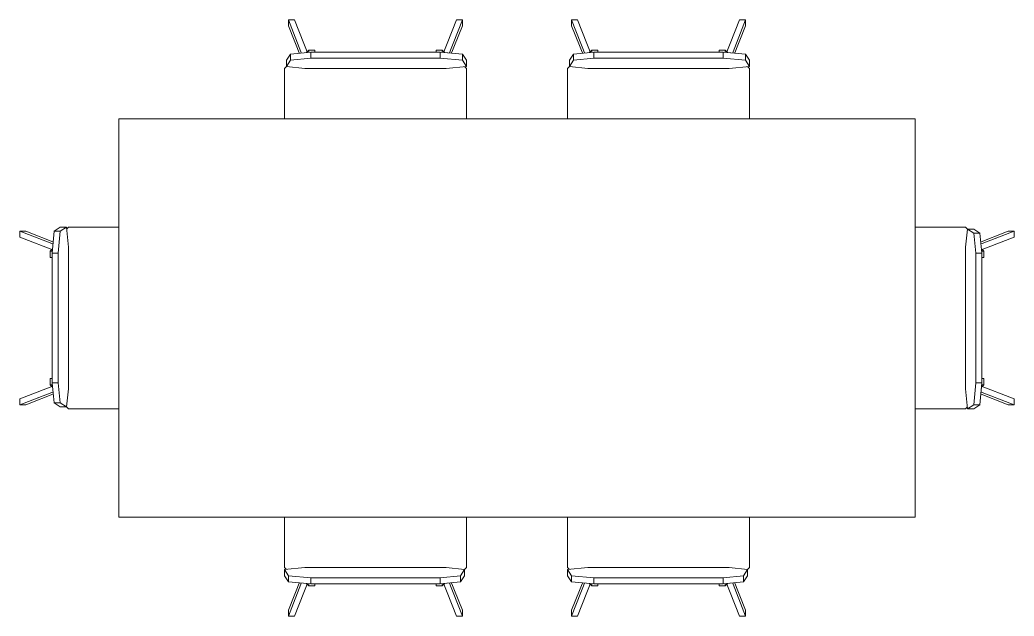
# Model space of a CAD drawing. Header units: millimetres. Extents: x 4596 to 61096, y -48367 to -4834.
# Drawn here: x 14754 to 17252, y -38090 to -36592 of the extents above; entities that cross this region are included whole.
import ezdxf

# ---------------------------------------------------------------- set-up
doc = ezdxf.new("R2010")
doc.units = ezdxf.units.MM
doc.header["$LTSCALE"] = 50
doc.layers.add('pio-Table and Chairs', color=7, linetype='Continuous', lineweight=5)

# ---------------------------------------------------------------- blocks, each defined once
blk = doc.blocks.new('Group-8')
at = {"color": 255, "linetype": 'Continuous', "lineweight": 5, "transparency": 33554687}
for points in [[(187.96, 657.48), (172.72, 657.48), (137.16, 748.92), (152.4, 748.92)], [(523.24, 657.48), (538.48, 657.48), (574.04, 748.92), (558.8, 748.92)]]:
    blk.add_wipeout(points, dxfattribs=at).dxf.layer = 'pio-Table and Chairs'
at = {"layer": 'pio-Table and Chairs', "color": 7, "linetype": 'Continuous', "lineweight": 5, "transparency": 33554687, "flags": 128}
for points in [[(187.96, 657.48), (172.72, 657.48), (137.16, 748.92), (152.4, 748.92)], [(523.24, 657.48), (538.48, 657.48), (574.04, 748.92), (558.8, 748.92)]]:
    blk.add_lwpolyline(points, close=True, dxfattribs=at)
at = {"color": 255, "linetype": 'Continuous', "lineweight": 5, "transparency": 33554687}
for points in [[(172.72, 657.48), (137.16, 748.92), (137.16, 733.68), (167.64, 657.48)], [(538.48, 657.48), (574.04, 748.92), (574.04, 733.68), (543.56, 657.48)]]:
    blk.add_wipeout(points, dxfattribs=at).dxf.layer = 'pio-Table and Chairs'
at = {"layer": 'pio-Table and Chairs', "color": 7, "linetype": 'Continuous', "lineweight": 5, "transparency": 33554687, "flags": 128}
for points in [[(172.72, 657.48), (137.16, 748.92), (137.16, 733.68), (167.64, 657.48)], [(538.48, 657.48), (574.04, 748.92), (574.04, 733.68), (543.56, 657.48)]]:
    blk.add_lwpolyline(points, close=True, dxfattribs=at)
at = {"color": 255, "linetype": 'Continuous', "lineweight": 5, "transparency": 33554687}
blk.add_wipeout([(584.2, 276.48), (553.72, 246), (157.48, 246), (127, 276.48), (127, 627), (157.48, 657.48), (553.72, 657.48), (584.2, 627)], dxfattribs=at).dxf.layer = 'pio-Table and Chairs'
at = {"layer": 'pio-Table and Chairs', "color": 7, "linetype": 'Continuous', "lineweight": 5, "transparency": 33554687, "flags": 128}
blk.add_lwpolyline([(584.2, 276.48), (553.72, 246), (157.48, 246), (127, 276.48), (127, 627), (157.48, 657.48), (553.72, 657.48), (584.2, 627)], close=True, dxfattribs=at)
at = {"color": 255, "linetype": 'Continuous', "lineweight": 5, "transparency": 33554687}
for points in [[(203.2, 657.48), (187.96, 657.48), (187.96, 672.72), (203.2, 672.72)], [(508, 657.48), (523.24, 657.48), (523.24, 672.72), (508, 672.72)]]:
    blk.add_wipeout(points, dxfattribs=at).dxf.layer = 'pio-Table and Chairs'
at = {"layer": 'pio-Table and Chairs', "color": 7, "linetype": 'Continuous', "lineweight": 5, "transparency": 33554687, "flags": 128}
for points in [[(203.2, 657.48), (187.96, 657.48), (187.96, 672.72), (203.2, 672.72)], [(508, 657.48), (523.24, 657.48), (523.24, 672.72), (508, 672.72)]]:
    blk.add_lwpolyline(points, close=True, dxfattribs=at)
at = {"color": 255, "linetype": 'Continuous', "lineweight": 5, "transparency": 33554687}
for points in [[(187.96, 657.48), (187.96, 672.72), (172.72, 657.48)], [(523.24, 657.48), (523.24, 672.72), (538.48, 657.48)]]:
    blk.add_wipeout(points, dxfattribs=at).dxf.layer = 'pio-Table and Chairs'
at = {"layer": 'pio-Table and Chairs', "color": 7, "linetype": 'Continuous', "lineweight": 5, "transparency": 33554687, "flags": 128}
for points in [[(187.96, 657.48), (187.96, 672.72), (172.72, 657.48)], [(523.24, 657.48), (523.24, 672.72), (538.48, 657.48)]]:
    blk.add_lwpolyline(points, close=True, dxfattribs=at)
at = {"color": 255, "linetype": 'Continuous', "lineweight": 5, "transparency": 33554687}
blk.add_wipeout([(132.08, 632.08), (177.8, 627), (533.4, 627), (584.2, 632.08), (574.04, 647.32), (518.16, 652.4), (193.04, 652.4), (142.24, 647.32)], dxfattribs=at).dxf.layer = 'pio-Table and Chairs'
at = {"layer": 'pio-Table and Chairs', "color": 7, "linetype": 'Continuous', "lineweight": 5, "transparency": 33554687, "flags": 128}
blk.add_lwpolyline([(132.08, 632.08), (177.8, 627), (533.4, 627), (584.2, 632.08), (574.04, 647.32), (518.16, 652.4), (193.04, 652.4), (142.24, 647.32)], close=True, dxfattribs=at)
at = {"color": 255, "linetype": 'Continuous', "lineweight": 5, "transparency": 33554687}
blk.add_wipeout([(584.2, 632.08), (584.2, 647.32), (574.04, 662.56), (574.04, 647.32)], dxfattribs=at).dxf.layer = 'pio-Table and Chairs'
at = {"layer": 'pio-Table and Chairs', "color": 7, "linetype": 'Continuous', "lineweight": 5, "transparency": 33554687, "flags": 128}
blk.add_lwpolyline([(584.2, 632.08), (584.2, 647.32), (574.04, 662.56), (574.04, 647.32)], close=True, dxfattribs=at)
at = {"color": 255, "linetype": 'Continuous', "lineweight": 5, "transparency": 33554687}
blk.add_wipeout([(574.04, 647.32), (574.04, 662.56), (518.16, 667.64), (518.16, 652.4)], dxfattribs=at).dxf.layer = 'pio-Table and Chairs'
at = {"layer": 'pio-Table and Chairs', "color": 7, "linetype": 'Continuous', "lineweight": 5, "transparency": 33554687, "flags": 128}
blk.add_lwpolyline([(574.04, 647.32), (574.04, 662.56), (518.16, 667.64), (518.16, 652.4)], close=True, dxfattribs=at)
at = {"color": 255, "linetype": 'Continuous', "lineweight": 5, "transparency": 33554687}
blk.add_wipeout([(518.16, 652.4), (518.16, 667.64), (193.04, 667.64), (193.04, 652.4)], dxfattribs=at).dxf.layer = 'pio-Table and Chairs'
at = {"layer": 'pio-Table and Chairs', "color": 7, "linetype": 'Continuous', "lineweight": 5, "transparency": 33554687, "flags": 128}
blk.add_lwpolyline([(518.16, 652.4), (518.16, 667.64), (193.04, 667.64), (193.04, 652.4)], close=True, dxfattribs=at)
at = {"color": 255, "linetype": 'Continuous', "lineweight": 5, "transparency": 33554687}
blk.add_wipeout([(193.04, 652.4), (193.04, 667.64), (142.24, 662.56), (142.24, 647.32)], dxfattribs=at).dxf.layer = 'pio-Table and Chairs'
at = {"layer": 'pio-Table and Chairs', "color": 7, "linetype": 'Continuous', "lineweight": 5, "transparency": 33554687, "flags": 128}
blk.add_lwpolyline([(193.04, 652.4), (193.04, 667.64), (142.24, 662.56), (142.24, 647.32)], close=True, dxfattribs=at)
at = {"color": 255, "linetype": 'Continuous', "lineweight": 5, "transparency": 33554687}
blk.add_wipeout([(142.24, 647.32), (142.24, 662.56), (132.08, 647.32), (132.08, 632.08)], dxfattribs=at).dxf.layer = 'pio-Table and Chairs'
at = {"layer": 'pio-Table and Chairs', "color": 7, "linetype": 'Continuous', "lineweight": 5, "transparency": 33554687, "flags": 128}
blk.add_lwpolyline([(142.24, 647.32), (142.24, 662.56), (132.08, 647.32), (132.08, 632.08)], close=True, dxfattribs=at)
blk = doc.blocks.new('Group-9')
at = {"color": 255, "linetype": 'Continuous', "lineweight": 5, "transparency": 33554687}
for points in [[(187.96, -657.48), (172.72, -657.48), (137.16, -748.92), (152.4, -748.92)], [(523.24, -657.48), (538.48, -657.48), (574.04, -748.92), (558.8, -748.92)]]:
    blk.add_wipeout(points, dxfattribs=at).dxf.layer = 'pio-Table and Chairs'
at = {"layer": 'pio-Table and Chairs', "color": 7, "linetype": 'Continuous', "lineweight": 5, "transparency": 33554687, "flags": 128}
for points in [[(187.96, -657.48), (172.72, -657.48), (137.16, -748.92), (152.4, -748.92)], [(523.24, -657.48), (538.48, -657.48), (574.04, -748.92), (558.8, -748.92)]]:
    blk.add_lwpolyline(points, close=True, dxfattribs=at)
at = {"color": 255, "linetype": 'Continuous', "lineweight": 5, "transparency": 33554687}
for points in [[(172.72, -657.48), (137.16, -748.92), (137.16, -733.68), (167.64, -657.48)], [(538.48, -657.48), (574.04, -748.92), (574.04, -733.68), (543.56, -657.48)]]:
    blk.add_wipeout(points, dxfattribs=at).dxf.layer = 'pio-Table and Chairs'
at = {"layer": 'pio-Table and Chairs', "color": 7, "linetype": 'Continuous', "lineweight": 5, "transparency": 33554687, "flags": 128}
for points in [[(172.72, -657.48), (137.16, -748.92), (137.16, -733.68), (167.64, -657.48)], [(538.48, -657.48), (574.04, -748.92), (574.04, -733.68), (543.56, -657.48)]]:
    blk.add_lwpolyline(points, close=True, dxfattribs=at)
at = {"color": 255, "linetype": 'Continuous', "lineweight": 5, "transparency": 33554687}
blk.add_wipeout([(127, -276.48), (157.48, -246), (553.72, -246), (584.2, -276.48), (584.2, -627), (553.72, -657.48), (157.48, -657.48), (127, -627)], dxfattribs=at).dxf.layer = 'pio-Table and Chairs'
at = {"layer": 'pio-Table and Chairs', "color": 7, "linetype": 'Continuous', "lineweight": 5, "transparency": 33554687, "flags": 128}
blk.add_lwpolyline([(127, -276.48), (157.48, -246), (553.72, -246), (584.2, -276.48), (584.2, -627), (553.72, -657.48), (157.48, -657.48), (127, -627)], close=True, dxfattribs=at)
at = {"color": 255, "linetype": 'Continuous', "lineweight": 5, "transparency": 33554687}
for points in [[(203.2, -657.48), (187.96, -657.48), (187.96, -672.72), (203.2, -672.72)], [(508, -657.48), (523.24, -657.48), (523.24, -672.72), (508, -672.72)]]:
    blk.add_wipeout(points, dxfattribs=at).dxf.layer = 'pio-Table and Chairs'
at = {"layer": 'pio-Table and Chairs', "color": 7, "linetype": 'Continuous', "lineweight": 5, "transparency": 33554687, "flags": 128}
for points in [[(203.2, -657.48), (187.96, -657.48), (187.96, -672.72), (203.2, -672.72)], [(508, -657.48), (523.24, -657.48), (523.24, -672.72), (508, -672.72)]]:
    blk.add_lwpolyline(points, close=True, dxfattribs=at)
at = {"color": 255, "linetype": 'Continuous', "lineweight": 5, "transparency": 33554687}
for points in [[(187.96, -657.48), (187.96, -672.72), (172.72, -657.48)], [(523.24, -657.48), (523.24, -672.72), (538.48, -657.48)]]:
    blk.add_wipeout(points, dxfattribs=at).dxf.layer = 'pio-Table and Chairs'
at = {"layer": 'pio-Table and Chairs', "color": 7, "linetype": 'Continuous', "lineweight": 5, "transparency": 33554687, "flags": 128}
for points in [[(187.96, -657.48), (187.96, -672.72), (172.72, -657.48)], [(523.24, -657.48), (523.24, -672.72), (538.48, -657.48)]]:
    blk.add_lwpolyline(points, close=True, dxfattribs=at)
at = {"color": 255, "linetype": 'Continuous', "lineweight": 5, "transparency": 33554687}
blk.add_wipeout([(579.12, -632.08), (533.4, -627), (177.8, -627), (127, -632.08), (137.16, -647.32), (193.04, -652.4), (518.16, -652.4), (568.96, -647.32)], dxfattribs=at).dxf.layer = 'pio-Table and Chairs'
at = {"layer": 'pio-Table and Chairs', "color": 7, "linetype": 'Continuous', "lineweight": 5, "transparency": 33554687, "flags": 128}
blk.add_lwpolyline([(579.12, -632.08), (533.4, -627), (177.8, -627), (127, -632.08), (137.16, -647.32), (193.04, -652.4), (518.16, -652.4), (568.96, -647.32)], close=True, dxfattribs=at)
at = {"color": 255, "linetype": 'Continuous', "lineweight": 5, "transparency": 33554687}
blk.add_wipeout([(127, -632.08), (127, -647.32), (137.16, -662.56), (137.16, -647.32)], dxfattribs=at).dxf.layer = 'pio-Table and Chairs'
at = {"layer": 'pio-Table and Chairs', "color": 7, "linetype": 'Continuous', "lineweight": 5, "transparency": 33554687, "flags": 128}
blk.add_lwpolyline([(127, -632.08), (127, -647.32), (137.16, -662.56), (137.16, -647.32)], close=True, dxfattribs=at)
at = {"color": 255, "linetype": 'Continuous', "lineweight": 5, "transparency": 33554687}
blk.add_wipeout([(137.16, -647.32), (137.16, -662.56), (193.04, -667.64), (193.04, -652.4)], dxfattribs=at).dxf.layer = 'pio-Table and Chairs'
at = {"layer": 'pio-Table and Chairs', "color": 7, "linetype": 'Continuous', "lineweight": 5, "transparency": 33554687, "flags": 128}
blk.add_lwpolyline([(137.16, -647.32), (137.16, -662.56), (193.04, -667.64), (193.04, -652.4)], close=True, dxfattribs=at)
at = {"color": 255, "linetype": 'Continuous', "lineweight": 5, "transparency": 33554687}
blk.add_wipeout([(193.04, -652.4), (193.04, -667.64), (518.16, -667.64), (518.16, -652.4)], dxfattribs=at).dxf.layer = 'pio-Table and Chairs'
at = {"layer": 'pio-Table and Chairs', "color": 7, "linetype": 'Continuous', "lineweight": 5, "transparency": 33554687, "flags": 128}
blk.add_lwpolyline([(193.04, -652.4), (193.04, -667.64), (518.16, -667.64), (518.16, -652.4)], close=True, dxfattribs=at)
at = {"color": 255, "linetype": 'Continuous', "lineweight": 5, "transparency": 33554687}
blk.add_wipeout([(518.16, -652.4), (518.16, -667.64), (568.96, -662.56), (568.96, -647.32)], dxfattribs=at).dxf.layer = 'pio-Table and Chairs'
at = {"layer": 'pio-Table and Chairs', "color": 7, "linetype": 'Continuous', "lineweight": 5, "transparency": 33554687, "flags": 128}
blk.add_lwpolyline([(518.16, -652.4), (518.16, -667.64), (568.96, -662.56), (568.96, -647.32)], close=True, dxfattribs=at)
at = {"color": 255, "linetype": 'Continuous', "lineweight": 5, "transparency": 33554687}
blk.add_wipeout([(568.96, -647.32), (568.96, -662.56), (579.12, -647.32), (579.12, -632.08)], dxfattribs=at).dxf.layer = 'pio-Table and Chairs'
at = {"layer": 'pio-Table and Chairs', "color": 7, "linetype": 'Continuous', "lineweight": 5, "transparency": 33554687, "flags": 128}
blk.add_lwpolyline([(568.96, -647.32), (568.96, -662.56), (579.12, -647.32), (579.12, -632.08)], close=True, dxfattribs=at)
blk = doc.blocks.new('Group-10')
at = {"color": 255, "linetype": 'Continuous', "lineweight": 5, "transparency": 33554687}
for points in [[(-523.24, 657.48), (-538.48, 657.48), (-574.04, 748.92), (-558.8, 748.92)], [(-187.96, 657.48), (-172.72, 657.48), (-137.16, 748.92), (-152.4, 748.92)]]:
    blk.add_wipeout(points, dxfattribs=at).dxf.layer = 'pio-Table and Chairs'
at = {"layer": 'pio-Table and Chairs', "color": 7, "linetype": 'Continuous', "lineweight": 5, "transparency": 33554687, "flags": 128}
for points in [[(-523.24, 657.48), (-538.48, 657.48), (-574.04, 748.92), (-558.8, 748.92)], [(-187.96, 657.48), (-172.72, 657.48), (-137.16, 748.92), (-152.4, 748.92)]]:
    blk.add_lwpolyline(points, close=True, dxfattribs=at)
at = {"color": 255, "linetype": 'Continuous', "lineweight": 5, "transparency": 33554687}
for points in [[(-538.48, 657.48), (-574.04, 748.92), (-574.04, 733.68), (-543.56, 657.48)], [(-172.72, 657.48), (-137.16, 748.92), (-137.16, 733.68), (-167.64, 657.48)]]:
    blk.add_wipeout(points, dxfattribs=at).dxf.layer = 'pio-Table and Chairs'
at = {"layer": 'pio-Table and Chairs', "color": 7, "linetype": 'Continuous', "lineweight": 5, "transparency": 33554687, "flags": 128}
for points in [[(-538.48, 657.48), (-574.04, 748.92), (-574.04, 733.68), (-543.56, 657.48)], [(-172.72, 657.48), (-137.16, 748.92), (-137.16, 733.68), (-167.64, 657.48)]]:
    blk.add_lwpolyline(points, close=True, dxfattribs=at)
at = {"color": 255, "linetype": 'Continuous', "lineweight": 5, "transparency": 33554687}
blk.add_wipeout([(-127, 276.48), (-157.48, 246), (-553.72, 246), (-584.2, 276.48), (-584.2, 627), (-553.72, 657.48), (-157.48, 657.48), (-127, 627)], dxfattribs=at).dxf.layer = 'pio-Table and Chairs'
at = {"layer": 'pio-Table and Chairs', "color": 7, "linetype": 'Continuous', "lineweight": 5, "transparency": 33554687, "flags": 128}
blk.add_lwpolyline([(-127, 276.48), (-157.48, 246), (-553.72, 246), (-584.2, 276.48), (-584.2, 627), (-553.72, 657.48), (-157.48, 657.48), (-127, 627)], close=True, dxfattribs=at)
at = {"color": 255, "linetype": 'Continuous', "lineweight": 5, "transparency": 33554687}
for points in [[(-508, 657.48), (-523.24, 657.48), (-523.24, 672.72), (-508, 672.72)], [(-203.2, 657.48), (-187.96, 657.48), (-187.96, 672.72), (-203.2, 672.72)]]:
    blk.add_wipeout(points, dxfattribs=at).dxf.layer = 'pio-Table and Chairs'
at = {"layer": 'pio-Table and Chairs', "color": 7, "linetype": 'Continuous', "lineweight": 5, "transparency": 33554687, "flags": 128}
for points in [[(-508, 657.48), (-523.24, 657.48), (-523.24, 672.72), (-508, 672.72)], [(-203.2, 657.48), (-187.96, 657.48), (-187.96, 672.72), (-203.2, 672.72)]]:
    blk.add_lwpolyline(points, close=True, dxfattribs=at)
at = {"color": 255, "linetype": 'Continuous', "lineweight": 5, "transparency": 33554687}
for points in [[(-523.24, 657.48), (-523.24, 672.72), (-538.48, 657.48)], [(-187.96, 657.48), (-187.96, 672.72), (-172.72, 657.48)]]:
    blk.add_wipeout(points, dxfattribs=at).dxf.layer = 'pio-Table and Chairs'
at = {"layer": 'pio-Table and Chairs', "color": 7, "linetype": 'Continuous', "lineweight": 5, "transparency": 33554687, "flags": 128}
for points in [[(-523.24, 657.48), (-523.24, 672.72), (-538.48, 657.48)], [(-187.96, 657.48), (-187.96, 672.72), (-172.72, 657.48)]]:
    blk.add_lwpolyline(points, close=True, dxfattribs=at)
at = {"color": 255, "linetype": 'Continuous', "lineweight": 5, "transparency": 33554687}
blk.add_wipeout([(-579.12, 632.08), (-533.4, 627), (-177.8, 627), (-127, 632.08), (-137.16, 647.32), (-193.04, 652.4), (-518.16, 652.4), (-568.96, 647.32)], dxfattribs=at).dxf.layer = 'pio-Table and Chairs'
at = {"layer": 'pio-Table and Chairs', "color": 7, "linetype": 'Continuous', "lineweight": 5, "transparency": 33554687, "flags": 128}
blk.add_lwpolyline([(-579.12, 632.08), (-533.4, 627), (-177.8, 627), (-127, 632.08), (-137.16, 647.32), (-193.04, 652.4), (-518.16, 652.4), (-568.96, 647.32)], close=True, dxfattribs=at)
at = {"color": 255, "linetype": 'Continuous', "lineweight": 5, "transparency": 33554687}
blk.add_wipeout([(-127, 632.08), (-127, 647.32), (-137.16, 662.56), (-137.16, 647.32)], dxfattribs=at).dxf.layer = 'pio-Table and Chairs'
at = {"layer": 'pio-Table and Chairs', "color": 7, "linetype": 'Continuous', "lineweight": 5, "transparency": 33554687, "flags": 128}
blk.add_lwpolyline([(-127, 632.08), (-127, 647.32), (-137.16, 662.56), (-137.16, 647.32)], close=True, dxfattribs=at)
at = {"color": 255, "linetype": 'Continuous', "lineweight": 5, "transparency": 33554687}
blk.add_wipeout([(-137.16, 647.32), (-137.16, 662.56), (-193.04, 667.64), (-193.04, 652.4)], dxfattribs=at).dxf.layer = 'pio-Table and Chairs'
at = {"layer": 'pio-Table and Chairs', "color": 7, "linetype": 'Continuous', "lineweight": 5, "transparency": 33554687, "flags": 128}
blk.add_lwpolyline([(-137.16, 647.32), (-137.16, 662.56), (-193.04, 667.64), (-193.04, 652.4)], close=True, dxfattribs=at)
at = {"color": 255, "linetype": 'Continuous', "lineweight": 5, "transparency": 33554687}
blk.add_wipeout([(-193.04, 652.4), (-193.04, 667.64), (-518.16, 667.64), (-518.16, 652.4)], dxfattribs=at).dxf.layer = 'pio-Table and Chairs'
at = {"layer": 'pio-Table and Chairs', "color": 7, "linetype": 'Continuous', "lineweight": 5, "transparency": 33554687, "flags": 128}
blk.add_lwpolyline([(-193.04, 652.4), (-193.04, 667.64), (-518.16, 667.64), (-518.16, 652.4)], close=True, dxfattribs=at)
at = {"color": 255, "linetype": 'Continuous', "lineweight": 5, "transparency": 33554687}
blk.add_wipeout([(-518.16, 652.4), (-518.16, 667.64), (-568.96, 662.56), (-568.96, 647.32)], dxfattribs=at).dxf.layer = 'pio-Table and Chairs'
at = {"layer": 'pio-Table and Chairs', "color": 7, "linetype": 'Continuous', "lineweight": 5, "transparency": 33554687, "flags": 128}
blk.add_lwpolyline([(-518.16, 652.4), (-518.16, 667.64), (-568.96, 662.56), (-568.96, 647.32)], close=True, dxfattribs=at)
at = {"color": 255, "linetype": 'Continuous', "lineweight": 5, "transparency": 33554687}
blk.add_wipeout([(-568.96, 647.32), (-568.96, 662.56), (-579.12, 647.32), (-579.12, 632.08)], dxfattribs=at).dxf.layer = 'pio-Table and Chairs'
at = {"layer": 'pio-Table and Chairs', "color": 7, "linetype": 'Continuous', "lineweight": 5, "transparency": 33554687, "flags": 128}
blk.add_lwpolyline([(-568.96, 647.32), (-568.96, 662.56), (-579.12, 647.32), (-579.12, 632.08)], close=True, dxfattribs=at)
blk = doc.blocks.new('Group-11')
at = {"color": 255, "linetype": 'Continuous', "lineweight": 5, "transparency": 33554687}
for points in [[(-523.24, -657.48), (-538.48, -657.48), (-574.04, -748.92), (-558.8, -748.92)], [(-187.96, -657.48), (-172.72, -657.48), (-137.16, -748.92), (-152.4, -748.92)]]:
    blk.add_wipeout(points, dxfattribs=at).dxf.layer = 'pio-Table and Chairs'
at = {"layer": 'pio-Table and Chairs', "color": 7, "linetype": 'Continuous', "lineweight": 5, "transparency": 33554687, "flags": 128}
for points in [[(-523.24, -657.48), (-538.48, -657.48), (-574.04, -748.92), (-558.8, -748.92)], [(-187.96, -657.48), (-172.72, -657.48), (-137.16, -748.92), (-152.4, -748.92)]]:
    blk.add_lwpolyline(points, close=True, dxfattribs=at)
at = {"color": 255, "linetype": 'Continuous', "lineweight": 5, "transparency": 33554687}
for points in [[(-538.48, -657.48), (-574.04, -748.92), (-574.04, -733.68), (-543.56, -657.48)], [(-172.72, -657.48), (-137.16, -748.92), (-137.16, -733.68), (-167.64, -657.48)]]:
    blk.add_wipeout(points, dxfattribs=at).dxf.layer = 'pio-Table and Chairs'
at = {"layer": 'pio-Table and Chairs', "color": 7, "linetype": 'Continuous', "lineweight": 5, "transparency": 33554687, "flags": 128}
for points in [[(-538.48, -657.48), (-574.04, -748.92), (-574.04, -733.68), (-543.56, -657.48)], [(-172.72, -657.48), (-137.16, -748.92), (-137.16, -733.68), (-167.64, -657.48)]]:
    blk.add_lwpolyline(points, close=True, dxfattribs=at)
at = {"color": 255, "linetype": 'Continuous', "lineweight": 5, "transparency": 33554687}
blk.add_wipeout([(-584.2, -276.48), (-553.72, -246), (-157.48, -246), (-127, -276.48), (-127, -627), (-157.48, -657.48), (-553.72, -657.48), (-584.2, -627)], dxfattribs=at).dxf.layer = 'pio-Table and Chairs'
at = {"layer": 'pio-Table and Chairs', "color": 7, "linetype": 'Continuous', "lineweight": 5, "transparency": 33554687, "flags": 128}
blk.add_lwpolyline([(-584.2, -276.48), (-553.72, -246), (-157.48, -246), (-127, -276.48), (-127, -627), (-157.48, -657.48), (-553.72, -657.48), (-584.2, -627)], close=True, dxfattribs=at)
at = {"color": 255, "linetype": 'Continuous', "lineweight": 5, "transparency": 33554687}
for points in [[(-508, -657.48), (-523.24, -657.48), (-523.24, -672.72), (-508, -672.72)], [(-203.2, -657.48), (-187.96, -657.48), (-187.96, -672.72), (-203.2, -672.72)]]:
    blk.add_wipeout(points, dxfattribs=at).dxf.layer = 'pio-Table and Chairs'
at = {"layer": 'pio-Table and Chairs', "color": 7, "linetype": 'Continuous', "lineweight": 5, "transparency": 33554687, "flags": 128}
for points in [[(-508, -657.48), (-523.24, -657.48), (-523.24, -672.72), (-508, -672.72)], [(-203.2, -657.48), (-187.96, -657.48), (-187.96, -672.72), (-203.2, -672.72)]]:
    blk.add_lwpolyline(points, close=True, dxfattribs=at)
at = {"color": 255, "linetype": 'Continuous', "lineweight": 5, "transparency": 33554687}
for points in [[(-523.24, -657.48), (-523.24, -672.72), (-538.48, -657.48)], [(-187.96, -657.48), (-187.96, -672.72), (-172.72, -657.48)]]:
    blk.add_wipeout(points, dxfattribs=at).dxf.layer = 'pio-Table and Chairs'
at = {"layer": 'pio-Table and Chairs', "color": 7, "linetype": 'Continuous', "lineweight": 5, "transparency": 33554687, "flags": 128}
for points in [[(-523.24, -657.48), (-523.24, -672.72), (-538.48, -657.48)], [(-187.96, -657.48), (-187.96, -672.72), (-172.72, -657.48)]]:
    blk.add_lwpolyline(points, close=True, dxfattribs=at)
at = {"color": 255, "linetype": 'Continuous', "lineweight": 5, "transparency": 33554687}
blk.add_wipeout([(-132.08, -632.08), (-177.8, -627), (-533.4, -627), (-584.2, -632.08), (-574.04, -647.32), (-518.16, -652.4), (-193.04, -652.4), (-142.24, -647.32)], dxfattribs=at).dxf.layer = 'pio-Table and Chairs'
at = {"layer": 'pio-Table and Chairs', "color": 7, "linetype": 'Continuous', "lineweight": 5, "transparency": 33554687, "flags": 128}
blk.add_lwpolyline([(-132.08, -632.08), (-177.8, -627), (-533.4, -627), (-584.2, -632.08), (-574.04, -647.32), (-518.16, -652.4), (-193.04, -652.4), (-142.24, -647.32)], close=True, dxfattribs=at)
at = {"color": 255, "linetype": 'Continuous', "lineweight": 5, "transparency": 33554687}
blk.add_wipeout([(-584.2, -632.08), (-584.2, -647.32), (-574.04, -662.56), (-574.04, -647.32)], dxfattribs=at).dxf.layer = 'pio-Table and Chairs'
at = {"layer": 'pio-Table and Chairs', "color": 7, "linetype": 'Continuous', "lineweight": 5, "transparency": 33554687, "flags": 128}
blk.add_lwpolyline([(-584.2, -632.08), (-584.2, -647.32), (-574.04, -662.56), (-574.04, -647.32)], close=True, dxfattribs=at)
at = {"color": 255, "linetype": 'Continuous', "lineweight": 5, "transparency": 33554687}
blk.add_wipeout([(-574.04, -647.32), (-574.04, -662.56), (-518.16, -667.64), (-518.16, -652.4)], dxfattribs=at).dxf.layer = 'pio-Table and Chairs'
at = {"layer": 'pio-Table and Chairs', "color": 7, "linetype": 'Continuous', "lineweight": 5, "transparency": 33554687, "flags": 128}
blk.add_lwpolyline([(-574.04, -647.32), (-574.04, -662.56), (-518.16, -667.64), (-518.16, -652.4)], close=True, dxfattribs=at)
at = {"color": 255, "linetype": 'Continuous', "lineweight": 5, "transparency": 33554687}
blk.add_wipeout([(-518.16, -652.4), (-518.16, -667.64), (-193.04, -667.64), (-193.04, -652.4)], dxfattribs=at).dxf.layer = 'pio-Table and Chairs'
at = {"layer": 'pio-Table and Chairs', "color": 7, "linetype": 'Continuous', "lineweight": 5, "transparency": 33554687, "flags": 128}
blk.add_lwpolyline([(-518.16, -652.4), (-518.16, -667.64), (-193.04, -667.64), (-193.04, -652.4)], close=True, dxfattribs=at)
at = {"color": 255, "linetype": 'Continuous', "lineweight": 5, "transparency": 33554687}
blk.add_wipeout([(-193.04, -652.4), (-193.04, -667.64), (-142.24, -662.56), (-142.24, -647.32)], dxfattribs=at).dxf.layer = 'pio-Table and Chairs'
at = {"layer": 'pio-Table and Chairs', "color": 7, "linetype": 'Continuous', "lineweight": 5, "transparency": 33554687, "flags": 128}
blk.add_lwpolyline([(-193.04, -652.4), (-193.04, -667.64), (-142.24, -662.56), (-142.24, -647.32)], close=True, dxfattribs=at)
at = {"color": 255, "linetype": 'Continuous', "lineweight": 5, "transparency": 33554687}
blk.add_wipeout([(-142.24, -647.32), (-142.24, -662.56), (-132.08, -647.32), (-132.08, -632.08)], dxfattribs=at).dxf.layer = 'pio-Table and Chairs'
at = {"layer": 'pio-Table and Chairs', "color": 7, "linetype": 'Continuous', "lineweight": 5, "transparency": 33554687, "flags": 128}
blk.add_lwpolyline([(-142.24, -647.32), (-142.24, -662.56), (-132.08, -647.32), (-132.08, -632.08)], close=True, dxfattribs=at)
blk = doc.blocks.new('Group-12')
at = {"color": 255, "linetype": 'Continuous', "lineweight": 5, "transparency": 33554687}
for points in [[(-1157.48, 167.64), (-1157.48, 182.88), (-1248.92, 218.44), (-1248.92, 203.2)], [(-1157.48, -167.64), (-1157.48, -182.88), (-1248.92, -218.44), (-1248.92, -203.2)]]:
    blk.add_wipeout(points, dxfattribs=at).dxf.layer = 'pio-Table and Chairs'
at = {"layer": 'pio-Table and Chairs', "color": 7, "linetype": 'Continuous', "lineweight": 5, "transparency": 33554687, "flags": 128}
for points in [[(-1157.48, 167.64), (-1157.48, 182.88), (-1248.92, 218.44), (-1248.92, 203.2)], [(-1157.48, -167.64), (-1157.48, -182.88), (-1248.92, -218.44), (-1248.92, -203.2)]]:
    blk.add_lwpolyline(points, close=True, dxfattribs=at)
at = {"color": 255, "linetype": 'Continuous', "lineweight": 5, "transparency": 33554687}
for points in [[(-1157.48, 182.88), (-1248.92, 218.44), (-1233.68, 218.44), (-1157.48, 187.96)], [(-1157.48, -182.88), (-1248.92, -218.44), (-1233.68, -218.44), (-1157.48, -187.96)]]:
    blk.add_wipeout(points, dxfattribs=at).dxf.layer = 'pio-Table and Chairs'
at = {"layer": 'pio-Table and Chairs', "color": 7, "linetype": 'Continuous', "lineweight": 5, "transparency": 33554687, "flags": 128}
for points in [[(-1157.48, 182.88), (-1248.92, 218.44), (-1233.68, 218.44), (-1157.48, 187.96)], [(-1157.48, -182.88), (-1248.92, -218.44), (-1233.68, -218.44), (-1157.48, -187.96)]]:
    blk.add_lwpolyline(points, close=True, dxfattribs=at)
at = {"color": 255, "linetype": 'Continuous', "lineweight": 5, "transparency": 33554687}
blk.add_wipeout([(-776.48, 228.6), (-746, 198.12), (-746, -198.12), (-776.48, -228.6), (-1127, -228.6), (-1157.48, -198.12), (-1157.48, 198.12), (-1127, 228.6)], dxfattribs=at).dxf.layer = 'pio-Table and Chairs'
at = {"layer": 'pio-Table and Chairs', "color": 7, "linetype": 'Continuous', "lineweight": 5, "transparency": 33554687, "flags": 128}
blk.add_lwpolyline([(-776.48, 228.6), (-746, 198.12), (-746, -198.12), (-776.48, -228.6), (-1127, -228.6), (-1157.48, -198.12), (-1157.48, 198.12), (-1127, 228.6)], close=True, dxfattribs=at)
at = {"color": 255, "linetype": 'Continuous', "lineweight": 5, "transparency": 33554687}
for points in [[(-1157.48, 152.4), (-1157.48, 167.64), (-1172.72, 167.64), (-1172.72, 152.4)], [(-1157.48, -152.4), (-1157.48, -167.64), (-1172.72, -167.64), (-1172.72, -152.4)]]:
    blk.add_wipeout(points, dxfattribs=at).dxf.layer = 'pio-Table and Chairs'
at = {"layer": 'pio-Table and Chairs', "color": 7, "linetype": 'Continuous', "lineweight": 5, "transparency": 33554687, "flags": 128}
for points in [[(-1157.48, 152.4), (-1157.48, 167.64), (-1172.72, 167.64), (-1172.72, 152.4)], [(-1157.48, -152.4), (-1157.48, -167.64), (-1172.72, -167.64), (-1172.72, -152.4)]]:
    blk.add_lwpolyline(points, close=True, dxfattribs=at)
at = {"color": 255, "linetype": 'Continuous', "lineweight": 5, "transparency": 33554687}
for points in [[(-1157.48, 167.64), (-1172.72, 167.64), (-1157.48, 182.88)], [(-1157.48, -167.64), (-1172.72, -167.64), (-1157.48, -182.88)]]:
    blk.add_wipeout(points, dxfattribs=at).dxf.layer = 'pio-Table and Chairs'
at = {"layer": 'pio-Table and Chairs', "color": 7, "linetype": 'Continuous', "lineweight": 5, "transparency": 33554687, "flags": 128}
for points in [[(-1157.48, 167.64), (-1172.72, 167.64), (-1157.48, 182.88)], [(-1157.48, -167.64), (-1172.72, -167.64), (-1157.48, -182.88)]]:
    blk.add_lwpolyline(points, close=True, dxfattribs=at)
at = {"color": 255, "linetype": 'Continuous', "lineweight": 5, "transparency": 33554687}
blk.add_wipeout([(-1132.08, -223.52), (-1127, -177.8), (-1127, 177.8), (-1132.08, 228.6), (-1147.32, 218.44), (-1152.4, 162.56), (-1152.4, -162.56), (-1147.32, -213.36)], dxfattribs=at).dxf.layer = 'pio-Table and Chairs'
at = {"layer": 'pio-Table and Chairs', "color": 7, "linetype": 'Continuous', "lineweight": 5, "transparency": 33554687, "flags": 128}
blk.add_lwpolyline([(-1132.08, -223.52), (-1127, -177.8), (-1127, 177.8), (-1132.08, 228.6), (-1147.32, 218.44), (-1152.4, 162.56), (-1152.4, -162.56), (-1147.32, -213.36)], close=True, dxfattribs=at)
at = {"color": 255, "linetype": 'Continuous', "lineweight": 5, "transparency": 33554687}
blk.add_wipeout([(-1132.08, 228.6), (-1147.32, 228.6), (-1162.56, 218.44), (-1147.32, 218.44)], dxfattribs=at).dxf.layer = 'pio-Table and Chairs'
at = {"layer": 'pio-Table and Chairs', "color": 7, "linetype": 'Continuous', "lineweight": 5, "transparency": 33554687, "flags": 128}
blk.add_lwpolyline([(-1132.08, 228.6), (-1147.32, 228.6), (-1162.56, 218.44), (-1147.32, 218.44)], close=True, dxfattribs=at)
at = {"color": 255, "linetype": 'Continuous', "lineweight": 5, "transparency": 33554687}
blk.add_wipeout([(-1147.32, 218.44), (-1162.56, 218.44), (-1167.64, 162.56), (-1152.4, 162.56)], dxfattribs=at).dxf.layer = 'pio-Table and Chairs'
at = {"layer": 'pio-Table and Chairs', "color": 7, "linetype": 'Continuous', "lineweight": 5, "transparency": 33554687, "flags": 128}
blk.add_lwpolyline([(-1147.32, 218.44), (-1162.56, 218.44), (-1167.64, 162.56), (-1152.4, 162.56)], close=True, dxfattribs=at)
at = {"color": 255, "linetype": 'Continuous', "lineweight": 5, "transparency": 33554687}
blk.add_wipeout([(-1152.4, 162.56), (-1167.64, 162.56), (-1167.64, -162.56), (-1152.4, -162.56)], dxfattribs=at).dxf.layer = 'pio-Table and Chairs'
at = {"layer": 'pio-Table and Chairs', "color": 7, "linetype": 'Continuous', "lineweight": 5, "transparency": 33554687, "flags": 128}
blk.add_lwpolyline([(-1152.4, 162.56), (-1167.64, 162.56), (-1167.64, -162.56), (-1152.4, -162.56)], close=True, dxfattribs=at)
at = {"color": 255, "linetype": 'Continuous', "lineweight": 5, "transparency": 33554687}
blk.add_wipeout([(-1152.4, -162.56), (-1167.64, -162.56), (-1162.56, -213.36), (-1147.32, -213.36)], dxfattribs=at).dxf.layer = 'pio-Table and Chairs'
at = {"layer": 'pio-Table and Chairs', "color": 7, "linetype": 'Continuous', "lineweight": 5, "transparency": 33554687, "flags": 128}
blk.add_lwpolyline([(-1152.4, -162.56), (-1167.64, -162.56), (-1162.56, -213.36), (-1147.32, -213.36)], close=True, dxfattribs=at)
at = {"color": 255, "linetype": 'Continuous', "lineweight": 5, "transparency": 33554687}
blk.add_wipeout([(-1147.32, -213.36), (-1162.56, -213.36), (-1147.32, -223.52), (-1132.08, -223.52)], dxfattribs=at).dxf.layer = 'pio-Table and Chairs'
at = {"layer": 'pio-Table and Chairs', "color": 7, "linetype": 'Continuous', "lineweight": 5, "transparency": 33554687, "flags": 128}
blk.add_lwpolyline([(-1147.32, -213.36), (-1162.56, -213.36), (-1147.32, -223.52), (-1132.08, -223.52)], close=True, dxfattribs=at)
blk = doc.blocks.new('Group-13')
at = {"color": 255, "linetype": 'Continuous', "lineweight": 5, "transparency": 33554687}
for points in [[(1157.48, 167.64), (1157.48, 182.88), (1248.92, 218.44), (1248.92, 203.2)], [(1157.48, -167.64), (1157.48, -182.88), (1248.92, -218.44), (1248.92, -203.2)]]:
    blk.add_wipeout(points, dxfattribs=at).dxf.layer = 'pio-Table and Chairs'
at = {"layer": 'pio-Table and Chairs', "color": 7, "linetype": 'Continuous', "lineweight": 5, "transparency": 33554687, "flags": 128}
for points in [[(1157.48, 167.64), (1157.48, 182.88), (1248.92, 218.44), (1248.92, 203.2)], [(1157.48, -167.64), (1157.48, -182.88), (1248.92, -218.44), (1248.92, -203.2)]]:
    blk.add_lwpolyline(points, close=True, dxfattribs=at)
at = {"color": 255, "linetype": 'Continuous', "lineweight": 5, "transparency": 33554687}
for points in [[(1157.48, 182.88), (1248.92, 218.44), (1233.68, 218.44), (1157.48, 187.96)], [(1157.48, -182.88), (1248.92, -218.44), (1233.68, -218.44), (1157.48, -187.96)]]:
    blk.add_wipeout(points, dxfattribs=at).dxf.layer = 'pio-Table and Chairs'
at = {"layer": 'pio-Table and Chairs', "color": 7, "linetype": 'Continuous', "lineweight": 5, "transparency": 33554687, "flags": 128}
for points in [[(1157.48, 182.88), (1248.92, 218.44), (1233.68, 218.44), (1157.48, 187.96)], [(1157.48, -182.88), (1248.92, -218.44), (1233.68, -218.44), (1157.48, -187.96)]]:
    blk.add_lwpolyline(points, close=True, dxfattribs=at)
at = {"color": 255, "linetype": 'Continuous', "lineweight": 5, "transparency": 33554687}
blk.add_wipeout([(776.48, -228.6), (746, -198.12), (746, 198.12), (776.48, 228.6), (1127, 228.6), (1157.48, 198.12), (1157.48, -198.12), (1127, -228.6)], dxfattribs=at).dxf.layer = 'pio-Table and Chairs'
at = {"layer": 'pio-Table and Chairs', "color": 7, "linetype": 'Continuous', "lineweight": 5, "transparency": 33554687, "flags": 128}
blk.add_lwpolyline([(776.48, -228.6), (746, -198.12), (746, 198.12), (776.48, 228.6), (1127, 228.6), (1157.48, 198.12), (1157.48, -198.12), (1127, -228.6)], close=True, dxfattribs=at)
at = {"color": 255, "linetype": 'Continuous', "lineweight": 5, "transparency": 33554687}
for points in [[(1157.48, 152.4), (1157.48, 167.64), (1172.72, 167.64), (1172.72, 152.4)], [(1157.48, -152.4), (1157.48, -167.64), (1172.72, -167.64), (1172.72, -152.4)]]:
    blk.add_wipeout(points, dxfattribs=at).dxf.layer = 'pio-Table and Chairs'
at = {"layer": 'pio-Table and Chairs', "color": 7, "linetype": 'Continuous', "lineweight": 5, "transparency": 33554687, "flags": 128}
for points in [[(1157.48, 152.4), (1157.48, 167.64), (1172.72, 167.64), (1172.72, 152.4)], [(1157.48, -152.4), (1157.48, -167.64), (1172.72, -167.64), (1172.72, -152.4)]]:
    blk.add_lwpolyline(points, close=True, dxfattribs=at)
at = {"color": 255, "linetype": 'Continuous', "lineweight": 5, "transparency": 33554687}
for points in [[(1157.48, 167.64), (1172.72, 167.64), (1157.48, 182.88)], [(1157.48, -167.64), (1172.72, -167.64), (1157.48, -182.88)]]:
    blk.add_wipeout(points, dxfattribs=at).dxf.layer = 'pio-Table and Chairs'
at = {"layer": 'pio-Table and Chairs', "color": 7, "linetype": 'Continuous', "lineweight": 5, "transparency": 33554687, "flags": 128}
for points in [[(1157.48, 167.64), (1172.72, 167.64), (1157.48, 182.88)], [(1157.48, -167.64), (1172.72, -167.64), (1157.48, -182.88)]]:
    blk.add_lwpolyline(points, close=True, dxfattribs=at)
at = {"color": 255, "linetype": 'Continuous', "lineweight": 5, "transparency": 33554687}
blk.add_wipeout([(1132.08, 223.52), (1127, 177.8), (1127, -177.8), (1132.08, -228.6), (1147.32, -218.44), (1152.4, -162.56), (1152.4, 162.56), (1147.32, 213.36)], dxfattribs=at).dxf.layer = 'pio-Table and Chairs'
at = {"layer": 'pio-Table and Chairs', "color": 7, "linetype": 'Continuous', "lineweight": 5, "transparency": 33554687, "flags": 128}
blk.add_lwpolyline([(1132.08, 223.52), (1127, 177.8), (1127, -177.8), (1132.08, -228.6), (1147.32, -218.44), (1152.4, -162.56), (1152.4, 162.56), (1147.32, 213.36)], close=True, dxfattribs=at)
at = {"color": 255, "linetype": 'Continuous', "lineweight": 5, "transparency": 33554687}
blk.add_wipeout([(1132.08, -228.6), (1147.32, -228.6), (1162.56, -218.44), (1147.32, -218.44)], dxfattribs=at).dxf.layer = 'pio-Table and Chairs'
at = {"layer": 'pio-Table and Chairs', "color": 7, "linetype": 'Continuous', "lineweight": 5, "transparency": 33554687, "flags": 128}
blk.add_lwpolyline([(1132.08, -228.6), (1147.32, -228.6), (1162.56, -218.44), (1147.32, -218.44)], close=True, dxfattribs=at)
at = {"color": 255, "linetype": 'Continuous', "lineweight": 5, "transparency": 33554687}
blk.add_wipeout([(1147.32, -218.44), (1162.56, -218.44), (1167.64, -162.56), (1152.4, -162.56)], dxfattribs=at).dxf.layer = 'pio-Table and Chairs'
at = {"layer": 'pio-Table and Chairs', "color": 7, "linetype": 'Continuous', "lineweight": 5, "transparency": 33554687, "flags": 128}
blk.add_lwpolyline([(1147.32, -218.44), (1162.56, -218.44), (1167.64, -162.56), (1152.4, -162.56)], close=True, dxfattribs=at)
at = {"color": 255, "linetype": 'Continuous', "lineweight": 5, "transparency": 33554687}
blk.add_wipeout([(1152.4, -162.56), (1167.64, -162.56), (1167.64, 162.56), (1152.4, 162.56)], dxfattribs=at).dxf.layer = 'pio-Table and Chairs'
at = {"layer": 'pio-Table and Chairs', "color": 7, "linetype": 'Continuous', "lineweight": 5, "transparency": 33554687, "flags": 128}
blk.add_lwpolyline([(1152.4, -162.56), (1167.64, -162.56), (1167.64, 162.56), (1152.4, 162.56)], close=True, dxfattribs=at)
at = {"color": 255, "linetype": 'Continuous', "lineweight": 5, "transparency": 33554687}
blk.add_wipeout([(1152.4, 162.56), (1167.64, 162.56), (1162.56, 213.36), (1147.32, 213.36)], dxfattribs=at).dxf.layer = 'pio-Table and Chairs'
at = {"layer": 'pio-Table and Chairs', "color": 7, "linetype": 'Continuous', "lineweight": 5, "transparency": 33554687, "flags": 128}
blk.add_lwpolyline([(1152.4, 162.56), (1167.64, 162.56), (1162.56, 213.36), (1147.32, 213.36)], close=True, dxfattribs=at)
at = {"color": 255, "linetype": 'Continuous', "lineweight": 5, "transparency": 33554687}
blk.add_wipeout([(1147.32, 213.36), (1162.56, 213.36), (1147.32, 223.52), (1132.08, 223.52)], dxfattribs=at).dxf.layer = 'pio-Table and Chairs'
at = {"layer": 'pio-Table and Chairs', "color": 7, "linetype": 'Continuous', "lineweight": 5, "transparency": 33554687, "flags": 128}
blk.add_lwpolyline([(1147.32, 213.36), (1162.56, 213.36), (1147.32, 223.52), (1132.08, 223.52)], close=True, dxfattribs=at)
blk = doc.blocks.new('obj-19 (2D)')
at = {"layer": 'pio-Table and Chairs', "color": 7, "transparency": 33554687}
for name in ['Group-10', 'Group-8', 'Group-12', 'Group-13', 'Group-11', 'Group-9']:
    blk.add_blockref(name, (0, 0), dxfattribs=at)
at = {"layer": 'pio-Table and Chairs', "color": 0, "flags": 1}
for tag in ['instanceID', 'IFC_UUID']:
    blk.add_attdef(tag, (14754.28, -38089.72), '', height=0.18, dxfattribs=at)
at = {"color": 255, "linetype": 'Continuous', "lineweight": 5, "transparency": 33554687}
blk.add_wipeout([(-1000, 500), (1000, 500), (1000, -500), (-1000, -500)], dxfattribs=at).dxf.layer = 'pio-Table and Chairs'
at = {"layer": 'pio-Table and Chairs', "color": 7, "linetype": 'Continuous', "lineweight": 5, "transparency": 33554687, "flags": 128}
blk.add_lwpolyline([(-1000, 500), (1000, 500), (1000, -500), (-1000, -500)], close=True, dxfattribs=at)

msp = doc.modelspace()

# ---------------------------------------------------------------- block references
at = {"layer": 'pio-Table and Chairs', "color": 7, "transparency": 33554687}
msp.add_blockref('obj-19 (2D)', (16003.2, -37340.8), dxfattribs=at)

doc.saveas('drawing.dxf')
